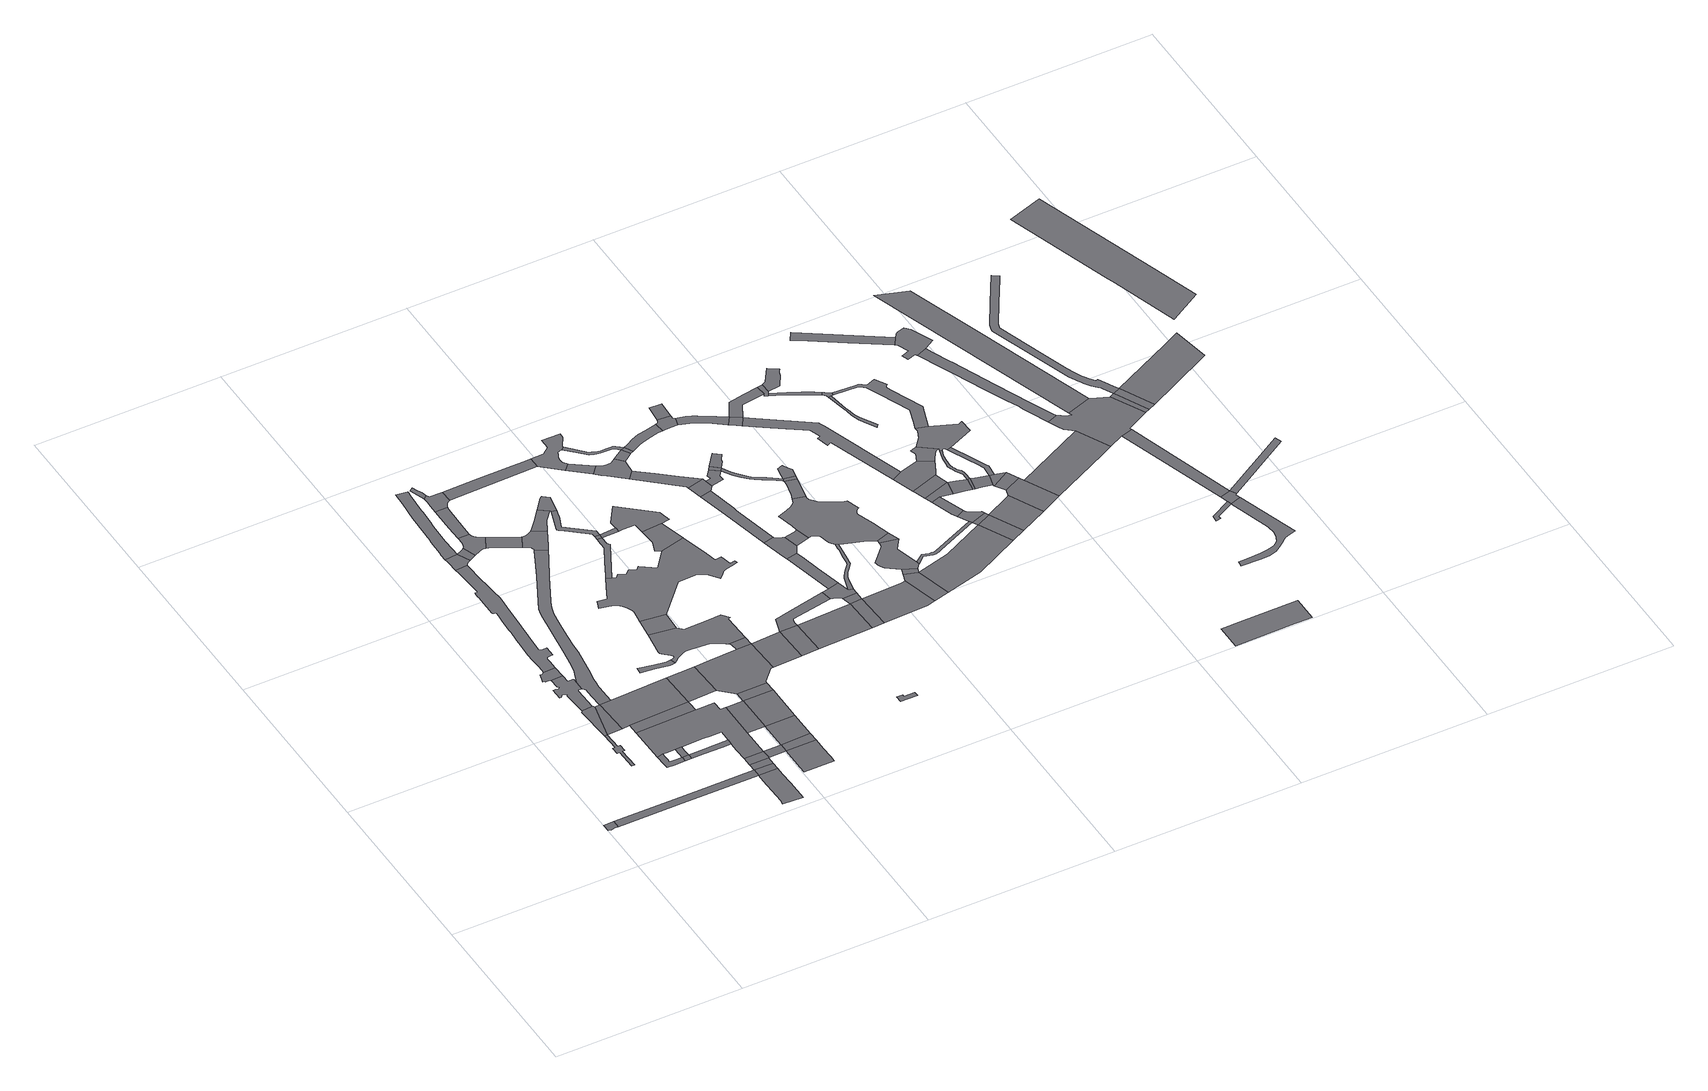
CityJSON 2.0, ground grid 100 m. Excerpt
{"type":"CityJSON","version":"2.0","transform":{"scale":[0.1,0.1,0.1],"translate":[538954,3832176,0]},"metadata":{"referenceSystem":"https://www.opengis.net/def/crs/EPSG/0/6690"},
"CityObjects":{
"road1":{"type":"Road","geometry":[{"type":"MultiSurface","lod":"1","boundaries":[[[0,1,2,3,4,5]]]}]},
"road2":{"type":"Road","attributes":{"RoadStructureAttribute.sectionType":"1"},"geometry":[{"type":"MultiSurface","lod":"1","boundaries":[[[6,7,0,5,8,9,10,11]]]}]},
"road3":{"type":"Road","geometry":[{"type":"MultiSurface","lod":"1","boundaries":[[[12,13,14,15,16,17,18,19,20,21,22,23]]]}]},
"road4":{"type":"Road","geometry":[{"type":"MultiSurface","lod":"1","boundaries":[[[24,25,26,27,28,29,23,22,30]]]}]},
"road5":{"type":"Road","geometry":[{"type":"MultiSurface","lod":"1","boundaries":[[[31,30,22,32]]]}]},
"road6":{"type":"Road","attributes":{"RoadStructureAttribute.sectionType":"1"},"geometry":[{"type":"MultiSurface","lod":"1","boundaries":[[[33,34,35,36,37,38,39,40,41,42,43]]]}]},
"road7":{"type":"Road","attributes":{"RoadStructureAttribute.sectionType":"1"},"geometry":[{"type":"MultiSurface","lod":"1","boundaries":[[[44,45,46,47,48,49,50,51,52,53,54,55,56,57,58,59,60,61,27,26,62,63,64,65]]]}]},
"road8":{"type":"Road","geometry":[{"type":"MultiSurface","lod":"1","boundaries":[[[66,67,68,69,70,71,72,73,74,75,76,49,48]]]}]},
"road9":{"type":"Road","geometry":[{"type":"MultiSurface","lod":"1","boundaries":[[[43,42,77,78]]]}]},
"road10":{"type":"Road","geometry":[{"type":"MultiSurface","lod":"1","boundaries":[[[79,80,81,82,43,78]]]}]},
"road11":{"type":"Road","attributes":{"RoadStructureAttribute.sectionType":"1"},"geometry":[{"type":"MultiSurface","lod":"1","boundaries":[[[83,84,78,77,85,86,87,88]]]}]},
"road12":{"type":"Road","attributes":{"RoadStructureAttribute.sectionType":"1"},"geometry":[{"type":"MultiSurface","lod":"1","boundaries":[[[89,90,91,92,38,37,93,94,81,80,95,96,97,88,87,98,99,100,101,102]]]}]},
"road13":{"type":"Road","geometry":[{"type":"MultiSurface","lod":"1","boundaries":[[[103,104,105,92,91]]]}]},
"road14":{"type":"Road","attributes":{"RoadStructureAttribute.sectionType":"1"},"geometry":[{"type":"MultiSurface","lod":"1","boundaries":[[[106,107,108,109,110,111,112,113,114,115,116,117,118,119,120,121,122,123,124,125,126,127,128,129,130,131,132,133,134,135,136,137,138,139,140,141,142,143,144,145,146,147,148,149,150,151,152,153,154,155,156,157,158,159,160,161,162,163,164,165,67,66]]]}]},
"road15":{"type":"Road","geometry":[{"type":"MultiSurface","lod":"1","boundaries":[[[166,167,31,32,105,104]]]}]},
"road16":{"type":"Road","attributes":{"RoadStructureAttribute.sectionType":"1"},"geometry":[{"type":"MultiSurface","lod":"1","boundaries":[[[10,168,169,170,171,172,173,174,175]]]}]},
"road17":{"type":"Road","geometry":[{"type":"MultiSurface","lod":"1","boundaries":[[[11,10,175,176]]]}]},
"road18":{"type":"Road","attributes":{"RoadStructureAttribute.sectionType":"1"},"geometry":[{"type":"MultiSurface","lod":"1","boundaries":[[[177,178,11,176]]]}]},
"road19":{"type":"Road","geometry":[{"type":"MultiSurface","lod":"1","boundaries":[[[100,99,178,177,179]]]}]},
"road20":{"type":"Road","geometry":[{"type":"MultiSurface","lod":"1","boundaries":[[[180,181,182,183,184,134,133,185,186,187]]]}]},
"road21":{"type":"Road","attributes":{"RoadStructureAttribute.sectionType":"1"},"geometry":[{"type":"MultiSurface","lod":"1","boundaries":[[[188,189,190,191,192,193,194,195,196,197,198,199,65,200,201,202,31,167,203,204,205,206,207,208,209,210,211,212,213,214,215,216,217,218,219,220,221,222]]]}]},
"road22":{"type":"Road","attributes":{"RoadStructureAttribute.sectionType":"1"},"geometry":[{"type":"MultiSurface","lod":"1","boundaries":[[[100,179,223,224]]]}]},
"road23":{"type":"Road","attributes":{"RoadStructureAttribute.sectionType":"1"},"geometry":[{"type":"MultiSurface","lod":"1","boundaries":[[[225,226,180,187,227]]]}]},
"road24":{"type":"Road","attributes":{"RoadStructureAttribute.sectionType":"1"},"geometry":[{"type":"MultiSurface","lod":"1","boundaries":[[[228,229,230,231,232,233,234,235,236,237,238,239,181,180,240,241,242,243,244,245,246,247,248,249,250]]]}]},
"road25":{"type":"Road","geometry":[{"type":"MultiSurface","lod":"1","boundaries":[[[251,252,253,254,255,256,257,258,259,260,261]]]}]},
"road26":{"type":"Road","attributes":{"RoadStructureAttribute.sectionType":"1"},"geometry":[{"type":"MultiSurface","lod":"1","boundaries":[[[262,166,104,263]]]}]},
"road27":{"type":"Road","geometry":[{"type":"MultiSurface","lod":"1","boundaries":[[[264,102,101,265,266]]]}]},
"road28":{"type":"Road","geometry":[{"type":"MultiSurface","lod":"1","boundaries":[[[267,268,269,270,271,272,273,274,225,227,275,276,277,278]]]}]},
"road29":{"type":"Road","attributes":{"RoadStructureAttribute.sectionType":"1"},"geometry":[{"type":"MultiSurface","lod":"1","boundaries":[[[223,279,280,281,282,283,284]]]}]},
"road30":{"type":"Road","attributes":{"RoadStructureAttribute.sectionType":"1"},"geometry":[{"type":"MultiSurface","lod":"1","boundaries":[[[285,286,287,271,270,288,289,290]]]}]},
"road31":{"type":"Road","geometry":[{"type":"MultiSurface","lod":"1","boundaries":[[[291,224,223,284]]]}]},
"road32":{"type":"Road","attributes":{"RoadStructureAttribute.sectionType":"1"},"geometry":[{"type":"MultiSurface","lod":"1","boundaries":[[[265,224,291,292]]]}]},
"road33":{"type":"Road","attributes":{"RoadStructureAttribute.sectionType":"1"},"geometry":[{"type":"MultiSurface","lod":"1","boundaries":[[[293,294,295,296,297,298]]]}]},
"road34":{"type":"Road","geometry":[{"type":"MultiSurface","lod":"1","boundaries":[[[299,298,297,300,301,285,290,302,303,304,305,306]]]}]},
"road35":{"type":"Road","attributes":{"RoadStructureAttribute.sectionType":"1"},"geometry":[{"type":"MultiSurface","lod":"1","boundaries":[[[278,277,307,308,309]]]}]},
"road36":{"type":"Road","geometry":[{"type":"MultiSurface","lod":"1","boundaries":[[[266,265,292,310]]]}]},
"road37":{"type":"Road","attributes":{"RoadStructureAttribute.sectionType":"1"},"geometry":[{"type":"MultiSurface","lod":"1","boundaries":[[[311,266,310,312]]]}]},
"road38":{"type":"Road","attributes":{"RoadStructureAttribute.sectionType":"1"},"geometry":[{"type":"MultiSurface","lod":"1","boundaries":[[[313,314,315,316]]]}]},
"road39":{"type":"Road","geometry":[{"type":"MultiSurface","lod":"1","boundaries":[[[317,318,319,320,262,263,311,312,321,322,323]]]}]},
"road40":{"type":"Road","geometry":[{"type":"MultiSurface","lod":"1","boundaries":[[[324,325,326,327,309,308,328,329,330,331,188,222,332,333]]]}]},
"road41":{"type":"Road","attributes":{"RoadStructureAttribute.sectionType":"1"},"geometry":[{"type":"MultiSurface","lod":"1","boundaries":[[[314,334,335,336,337,338,339,340,341,342,261,260,343,344,345,346,347,348,349,350,351,352,353,354,355,356,357,315]]]}]},
"road42":{"type":"Road","attributes":{"RoadStructureAttribute.sectionType":"1"},"geometry":[{"type":"MultiSurface","lod":"1","boundaries":[[[358,359,360,324,333,361,362]]]}]},
"road43":{"type":"Road","geometry":[{"type":"MultiSurface","lod":"1","boundaries":[[[352,351,363,364,318,317]]]}]},
"road44":{"type":"Road","attributes":{"RoadStructureAttribute.sectionType":"1"},"geometry":[{"type":"MultiSurface","lod":"1","boundaries":[[[365,366,367,368,369,370,371,372,373,374,375]]]}]},
"road45":{"type":"Road","attributes":{"RoadStructureAttribute.sectionType":"1"},"geometry":[{"type":"MultiSurface","lod":"1","boundaries":[[[376,377,378,306,305,379,380,381]]]}]},
"road46":{"type":"Road","attributes":{"RoadStructureAttribute.sectionType":"1"},"geometry":[{"type":"MultiSurface","lod":"1","boundaries":[[[382,383,384,385,386,387,388,389,390,391,392,393,394,395,396]]]}]},
"road47":{"type":"Road","geometry":[{"type":"MultiSurface","lod":"1","boundaries":[[[397,398,399,400,401,402,403,358,362,404,382,396]]]}]},
"road48":{"type":"Road","geometry":[{"type":"MultiSurface","lod":"1","boundaries":[[[405,406,407,408,409,410,411,412,413,414,415,416,417,418,419,420,421,422,423,424,425,426,427,428,429,430,431,371,370,432,433,434,435,436,437,438,439,440,441,442,443,313,316]]]}]},
"road49":{"type":"Road","geometry":[{"type":"MultiSurface","lod":"1","boundaries":[[[390,365,375,391]]]}]},
"road50":{"type":"Road","attributes":{"RoadStructureAttribute.sectionType":"1"},"geometry":[{"type":"MultiSurface","lod":"1","boundaries":[[[444,317,323,445]]]}]},
"road51":{"type":"Road","attributes":{"RoadStructureAttribute.sectionType":"1"},"geometry":[{"type":"MultiSurface","lod":"1","boundaries":[[[446,391,375,447]]]}]},
"road52":{"type":"Road","geometry":[{"type":"MultiSurface","lod":"1","boundaries":[[[448,444,445,449]]]}]},
"road53":{"type":"Road","geometry":[{"type":"MultiSurface","lod":"1","boundaries":[[[450,451,452,453,454,455]]]}]},
"road54":{"type":"Road","attributes":{"RoadStructureAttribute.sectionType":"1"},"geometry":[{"type":"MultiSurface","lod":"1","boundaries":[[[456,457,458,459,460,461,421,420]]]}]},
"road55":{"type":"Road","attributes":{"RoadStructureAttribute.sectionType":"1"},"geometry":[{"type":"MultiSurface","lod":"1","boundaries":[[[462,463,464,465,466,446,447,467,468,458,457]]]}]},
"road56":{"type":"Road","geometry":[{"type":"MultiSurface","lod":"1","boundaries":[[[469,470,471,472,473,381,380,474,475,476,477,478,479,480,481,482,483,484,485,486,487,488,489,490]]]}]},
"road57":{"type":"Road","attributes":{"RoadStructureAttribute.sectionType":"1"},"geometry":[{"type":"MultiSurface","lod":"1","boundaries":[[[491,492,493,494,444,448,495,496,497,498,499]]]}]},
"road58":{"type":"Road","attributes":{"RoadStructureAttribute.sectionType":"1"},"geometry":[{"type":"MultiSurface","lod":"1","boundaries":[[[475,474,500,501]]]}]},
"road59":{"type":"Road","attributes":{"RoadStructureAttribute.sectionType":"1"},"geometry":[{"type":"MultiSurface","lod":"1","boundaries":[[[502,448,449,503]]]}]},
"road60":{"type":"Road","geometry":[{"type":"MultiSurface","lod":"1","boundaries":[[[504,505,506,507,508,509,510,511,501,500,512,513,514,515,516,517,518]]]}]},
"road61":{"type":"Road","attributes":{"RoadStructureAttribute.sectionType":"1"},"geometry":[{"type":"MultiSurface","lod":"1","boundaries":[[[519,520,521,522,523,524,525,526,527,486,485,528,529,530,531,532,533,534,535,536,537,538,539]]]}]},
"road62":{"type":"Road","geometry":[{"type":"MultiSurface","lod":"1","boundaries":[[[540,502,503,541]]]}]},
"road63":{"type":"Road","attributes":{"RoadStructureAttribute.sectionType":"1"},"geometry":[{"type":"MultiSurface","lod":"1","boundaries":[[[538,504,518,542,543]]]}]},
"road64":{"type":"Road","geometry":[{"type":"MultiSurface","lod":"1","boundaries":[[[544,545,491,499,546,547,548,549,550,551,552]]]}]},
"road65":{"type":"Road","geometry":[{"type":"MultiSurface","lod":"1","boundaries":[[[550,549,502,540]]]}]},
"road66":{"type":"Road","attributes":{"RoadStructureAttribute.sectionType":"1"},"geometry":[{"type":"MultiSurface","lod":"1","boundaries":[[[553,554,555,515,514,556,557,558]]]}]},
"road67":{"type":"Road","attributes":{"RoadStructureAttribute.sectionType":"1"},"geometry":[{"type":"MultiSurface","lod":"1","boundaries":[[[559,560,561,562,563,545,544]]]}]},
"road68":{"type":"Road","geometry":[{"type":"MultiSurface","lod":"1","boundaries":[[[539,538,543,564]]]}]},
"road69":{"type":"Road","geometry":[{"type":"MultiSurface","lod":"1","boundaries":[[[565,566,567,568,569,570,562,561,571,572]]]}]},
"road70":{"type":"Road","attributes":{"RoadStructureAttribute.sectionType":"1"},"geometry":[{"type":"MultiSurface","lod":"1","boundaries":[[[573,574,575,576,577,578,569,568]]]}]},
"road71":{"type":"Road","geometry":[{"type":"MultiSurface","lod":"1","boundaries":[[[558,557,577,576,579,580,581]]]}]},
"road72":{"type":"Road","attributes":{"RoadStructureAttribute.sectionType":"1"},"geometry":[{"type":"MultiSurface","lod":"1","boundaries":[[[582,583,584,585,572,571,586,587]]]}]},
"road73":{"type":"Road","attributes":{"RoadStructureAttribute.sectionType":"1"},"geometry":[{"type":"MultiSurface","lod":"1","boundaries":[[[588,589,590,591,592,593,594,595,596,597,598,599,552,551,600,601,602,603,604,605,606,607,608,609,610,611]]]}]},
"road74":{"type":"Road","attributes":{"RoadStructureAttribute.sectionType":"1"},"geometry":[{"type":"MultiSurface","lod":"1","boundaries":[[[612,613,614,615,616,617,539,564,618,619,620,621,622,623]]]}]},
"road75":{"type":"Road","attributes":{"RoadStructureAttribute.sectionType":"1"},"geometry":[{"type":"MultiSurface","lod":"1","boundaries":[[[624,625,540,541,626,627]]]}]},
"road76":{"type":"Road","attributes":{"RoadStructureAttribute.sectionType":"1"},"geometry":[{"type":"MultiSurface","lod":"1","boundaries":[[[628,629,630,581,580,631,632,633]]]}]},
"road77":{"type":"Road","geometry":[{"type":"MultiSurface","lod":"1","boundaries":[[[634,628,633,635]]]}]},
"road78":{"type":"Road","attributes":{"RoadStructureAttribute.sectionType":"1"},"geometry":[{"type":"MultiSurface","lod":"1","boundaries":[[[636,637,638,639,634,635]]]}]},
"road79":{"type":"Road","geometry":[{"type":"MultiSurface","lod":"1","boundaries":[[[640,641,642,612,623,643,644,645,646,647,648]]]}]},
"road80":{"type":"Road","geometry":[{"type":"MultiSurface","lod":"1","boundaries":[[[649,624,627,650,651]]]}]},
"road81":{"type":"Road","attributes":{"RoadStructureAttribute.sectionType":"1"},"geometry":[{"type":"MultiSurface","lod":"1","boundaries":[[[652,653,654,655,656,657,658,659,660,661,635,633,662,663,664,665,666,667,668,669,670,671]]]}]},
"road82":{"type":"Road","geometry":[{"type":"MultiSurface","lod":"1","boundaries":[[[672,673,674,675,676,677,678,582,587,679,680,681,682,683,684,588,611,685,686,687,688,689,690,691,692,693,694,695,696,697,698,699,700,701,702,703,704,705]]]}]},
"road83":{"type":"Road","geometry":[{"type":"MultiSurface","lod":"1","boundaries":[[[706,707,640,648]]]}]},
"road84":{"type":"Road","geometry":[{"type":"MultiSurface","lod":"1","boundaries":[[[708,649,651,709]]]}]},
"road85":{"type":"Road","attributes":{"RoadStructureAttribute.sectionType":"1"},"geometry":[{"type":"MultiSurface","lod":"1","boundaries":[[[710,711,712,713,714,715,716,717,718,719,708,709,720,721,722,723,724]]]}]},
"road86":{"type":"Road","attributes":{"RoadStructureAttribute.sectionType":"1"},"geometry":[{"type":"MultiSurface","lod":"1","boundaries":[[[725,726,727,728,729,672,705,730,731]]]}]},
"road87":{"type":"Road","geometry":[{"type":"MultiSurface","lod":"1","boundaries":[[[671,670,725,731,732]]]}]},
"road88":{"type":"Road","attributes":{"RoadStructureAttribute.sectionType":"1"},"geometry":[{"type":"MultiSurface","lod":"1","boundaries":[[[689,688,733,710,724]]]}]},
"road89":{"type":"Road","attributes":{"RoadStructureAttribute.sectionType":"1"},"geometry":[{"type":"MultiSurface","lod":"1","boundaries":[[[734,735,736,737,738,646,645,739,740,741,742,743,744]]]}]},
"road90":{"type":"Road","geometry":[{"type":"MultiSurface","lod":"1","boundaries":[[[745,746,747,748,749,671,732]]]}]},
"road91":{"type":"Road","geometry":[{"type":"MultiSurface","lod":"1","boundaries":[[[744,743,750,751,752,753]]]}]},
"road92":{"type":"Road","attributes":{"RoadStructureAttribute.sectionType":"1"},"geometry":[{"type":"MultiSurface","lod":"1","boundaries":[[[754,755,651,650,756,757]]]}]},
"road93":{"type":"Road","attributes":{"RoadStructureAttribute.sectionType":"1"},"geometry":[{"type":"MultiSurface","lod":"1","boundaries":[[[758,759,760,761,762,763,722,721,764,765,766,767,768,769]]]}]},
"road94":{"type":"Road","attributes":{"RoadStructureAttribute.sectionType":"1"},"geometry":[{"type":"MultiSurface","lod":"1","boundaries":[[[770,771,772,773,744,753,774,775]]]}]},
"road95":{"type":"Road","attributes":{"RoadStructureAttribute.sectionType":"1"},"geometry":[{"type":"MultiSurface","lod":"1","boundaries":[[[776,777,778,779,753,752,780,781,782,783,784,785,786,787,788,789,790]]]}]},
"road96":{"type":"Road","geometry":[{"type":"MultiSurface","lod":"1","boundaries":[[[791,770,775,792,793,794,795]]]}]},
"road97":{"type":"Road","attributes":{"RoadStructureAttribute.sectionType":"1"},"geometry":[{"type":"MultiSurface","lod":"1","boundaries":[[[796,797,798,799,800]]]}]},
"road98":{"type":"Road","attributes":{"RoadStructureAttribute.sectionType":"1"},"geometry":[{"type":"MultiSurface","lod":"1","boundaries":[[[801,802,803,804,800,799,758,769,805]]]}]},
"road99":{"type":"Road","geometry":[{"type":"MultiSurface","lod":"1","boundaries":[[[806,807,797,796,808]]]}]},
"road100":{"type":"Road","geometry":[{"type":"MultiSurface","lod":"1","boundaries":[[[805,769,754,809]]]}]},
"road101":{"type":"Road","attributes":{"RoadStructureAttribute.sectionType":"1"},"geometry":[{"type":"MultiSurface","lod":"1","boundaries":[[[810,811,812,813,807,806]]]}]},
"road102":{"type":"Road","geometry":[{"type":"MultiSurface","lod":"1","boundaries":[[[814,790,789,812,811,815,816,817]]]}]},
"road103":{"type":"Road","geometry":[{"type":"MultiSurface","lod":"1","boundaries":[[[809,754,757,818]]]}]},
"road104":{"type":"Road","attributes":{"RoadStructureAttribute.sectionType":"1"},"geometry":[{"type":"MultiSurface","lod":"1","boundaries":[[[819,820,821,794,793,822,823,824,825,826]]]}]},
"road105":{"type":"Road","geometry":[{"type":"MultiSurface","lod":"1","boundaries":[[[827,828,829,830,831,832,833,834,835,836,791,795]]]}]},
"road106":{"type":"Road","attributes":{"RoadStructureAttribute.sectionType":"1"},"geometry":[{"type":"MultiSurface","lod":"1","boundaries":[[[837,806,808,838,839,840]]]}]},
"road107":{"type":"Road","attributes":{"RoadStructureAttribute.sectionType":"1"},"geometry":[{"type":"MultiSurface","lod":"1","boundaries":[[[841,842,843,844,845,846,847,848,849,850,851,852,853,854,855,856]]]}]},
"road108":{"type":"Road","geometry":[{"type":"MultiSurface","lod":"1","boundaries":[[[857,826,825,858,859,856,855,860,861]]]}]},
"road109":{"type":"Road","attributes":{"RoadStructureAttribute.sectionType":"1"},"geometry":[{"type":"MultiSurface","lod":"1","boundaries":[[[862,863,809,818,864]]]}]},
"road110":{"type":"Road","geometry":[{"type":"MultiSurface","lod":"1","boundaries":[[[865,840,839,866]]]}]},
"road111":{"type":"Road","attributes":{"RoadStructureAttribute.sectionType":"1"},"geometry":[{"type":"MultiSurface","lod":"1","boundaries":[[[867,868,869,870,871,814,817,872,873,874,875,876,877]]]}]},
"road112":{"type":"Road","geometry":[{"type":"MultiSurface","lod":"1","boundaries":[[[878,879,880,881,882,883,884,885,886,887,888,840,865,889,890,891,892,893,894,895,896,897,898,899,900]]]}]},
"road113":{"type":"Road","attributes":{"RoadStructureAttribute.sectionType":"1"},"geometry":[{"type":"MultiSurface","lod":"1","boundaries":[[[901,865,866,902,903,904]]]}]},
"road114":{"type":"Road","attributes":{"RoadStructureAttribute.sectionType":"1"},"geometry":[{"type":"MultiSurface","lod":"1","boundaries":[[[905,906,907,908,909,910,911,912,913,914,915,916,917,861,860,918,919,920,921,922,923,924,925,926]]]}]},
"road115":{"type":"Road","attributes":{"RoadStructureAttribute.sectionType":"1"},"geometry":[{"type":"MultiSurface","lod":"1","boundaries":[[[927,928,929,930,931,932,933,934,904,935]]]}]},
"road116":{"type":"Road","geometry":[{"type":"MultiSurface","lod":"1","boundaries":[[[904,903,936,937,935]]]}]},
"road117":{"type":"Road","attributes":{"RoadStructureAttribute.sectionType":"1"},"geometry":[{"type":"MultiSurface","lod":"1","boundaries":[[[937,936,938,939]]]}]},
"road118":{"type":"Road","geometry":[{"type":"MultiSurface","lod":"1","boundaries":[[[939,938,862,864,940,941]]]}]},
"road119":{"type":"Road","geometry":[{"type":"MultiSurface","lod":"1","boundaries":[[[925,942,943,867,877,878,900,944,945,931,930,946,947,948,926]]]}]},
"road120":{"type":"Road","attributes":{"RoadStructureAttribute.sectionType":"1"},"geometry":[{"type":"MultiSurface","lod":"1","boundaries":[[[949,950,951,952,953,954,955]]]}]},
"road121":{"type":"Road","attributes":{"RoadStructureAttribute.sectionType":"1"},"geometry":[{"type":"MultiSurface","lod":"1","boundaries":[[[956,957,958,959,960,961]]]}]},
"road122":{"type":"Road","attributes":{"RoadStructureAttribute.sectionType":"1"},"geometry":[{"type":"MultiSurface","lod":"1","boundaries":[[[962,941,940,963,964]]]}]},
"road123":{"type":"Road","geometry":[{"type":"MultiSurface","lod":"1","boundaries":[[[965,966,967,968,969,970,971,961,960,972,973,974,975,976,977,978]]]}]},
"road124":{"type":"Road","attributes":{"RoadStructureAttribute.sectionType":"1"},"geometry":[{"type":"MultiSurface","lod":"1","boundaries":[[[979,980,981,982,983,984,985,986,987,978,977,988,989,990,991,992,993,994,995,996,997]]]}]},
"road125":{"type":"Road","geometry":[{"type":"MultiSurface","lod":"1","boundaries":[[[998,999,1000,1001,1002,1003]]]}]},
"road126":{"type":"Road","attributes":{"RoadStructureAttribute.sectionType":"1"},"geometry":[{"type":"MultiSurface","lod":"1","boundaries":[[[1004,1005,1006,1007,1008,1009,1010,1011,1012,1013,1014,1015,1016,1017,1018,1019,1020,1021,1022,1023,1024,1025,1003]]]}]},
"road127":{"type":"Road","attributes":{"RoadStructureAttribute.sectionType":"1"},"geometry":[{"type":"MultiSurface","lod":"1","boundaries":[[[1026,1027,1028,1029,1030,1031]]]}]},
"road128":{"type":"Road","geometry":[{"type":"MultiSurface","lod":"1","boundaries":[[[1032,1033,1029,1028,1034,1035,1036,1037,997,996,1038,1039,1040,1041,962,964,1042,1043,1044,1045,1046]]]}]},
"road129":{"type":"Road","attributes":{"RoadStructureAttribute.sectionType":"1"},"geometry":[{"type":"MultiSurface","lod":"1","boundaries":[[[1043,1042,1047,1048]]]}]},
"road130":{"type":"Road","geometry":[{"type":"MultiSurface","lod":"1","boundaries":[[[1048,1047,998,1003,1025,1049,1050]]]}]},
"road131":{"type":"Road","attributes":{"RoadStructureAttribute.sectionType":"1"},"geometry":[{"type":"MultiSurface","lod":"1","boundaries":[[[1051,1052,1046,1045,1053]]]}]},
"road132":{"type":"Road","attributes":{"RoadStructureAttribute.sectionType":"1"},"geometry":[{"type":"MultiSurface","lod":"1","boundaries":[[[1054,1055,1056,1057,1058,1059,1060,1061,1062,1063,1064,1065,1066,1067,1068,1069,1070,1071,1072,1073,1074,1051,1075,1076,1077,1078,1079,1080,1081,1082,1083,1084,1085,1086,1087,1088,1089,1090,1091,1092,1093,1094,1095]]]}]},
"road133":{"type":"Road","geometry":[{"type":"MultiSurface","lod":"1","boundaries":[[[1075,1051,1053,1096]]]}]},
"road134":{"type":"Road","attributes":{"RoadStructureAttribute.sectionType":"1"},"geometry":[{"type":"MultiSurface","lod":"1","boundaries":[[[1097,1048,1050,1098]]]}]},
"road135":{"type":"Road","attributes":{"RoadStructureAttribute.sectionType":"1"},"geometry":[{"type":"MultiSurface","lod":"1","boundaries":[[[1099,1100,1075,1096,1101,1102]]]}]},
"road136":{"type":"Road","attributes":{"RoadStructureAttribute.sectionType":"1"},"geometry":[{"type":"MultiSurface","lod":"1","boundaries":[[[1103,1104,1105,1106,1107,1108,1109]]]}]}
},
"vertices":[
[58,332,0],[3,332,0],[4,289,0],[21,287,0],[39,290,0],[58,290,0],
[522,332,0],[441,332,0],[428,290,0],[494,290,0],[811,290,0],[811,332,0],
[321,790,0],[309,790,0],[309,750,0],[322,750,0],[325,637,0],[342,638,0],[337,750,0],[349,750,0],[349,790,0],[336,790,0],[333,887,0],[318,886,0],
[377,1091,0],[374,1095,0],[372,1099,0],[313,1093,0],[311,1089,0],[307,1086,0],[379,1089,0],
[406,1090,0],[416,891,0],
[517,577,0],[493,577,0],[493,595,0],[493,621,0],[493,642,0],[462,632,0],[463,583,0],[464,546,0],[507,546,0],[561,547,0],[561,577,0],
[389,1310,0],[385,1311,0],[371,1310,0],[358,1310,0],[357,1355,0],[294,1353,0],[296,1301,0],[304,1293,0],[295,1285,0],[290,1281,0],[282,1289,0],[267,1289,0],[267,1224,0],[276,1224,0],[289,1241,0],[299,1235,0],[312,1228,0],[305,1219,0],[366,1226,0],[371,1232,0],[381,1233,0],[389,1233,0],
[355,1423,0],[290,1421,0],[281,1413,0],[272,1413,0],[267,1413,0],[253,1365,0],[266,1361,0],[266,1357,0],[279,1357,0],[286,1357,0],[290,1355,0],
[596,547,0],[596,578,0],
[595,610,0],[595,643,0],[560,640,0],[560,609,0],
[733,579,0],[682,578,0],[661,547,0],[761,547,0],[808,547,0],[811,580,0],
[884,788,0],[881,840,0],[781,839,0],[458,834,0],[519,641,0],[539,640,0],[712,644,0],[746,644,0],[812,645,0],[809,494,0],[810,427,0],[912,428,0],[911,578,0],[913,788,0],
[780,895,0],[780,908,0],[457,893,0],
[354,1470,0],[353,1498,0],[354,1501,0],[357,1505,0],[360,1507,0],[363,1508,0],[374,1508,0],[389,1508,0],[389,1537,0],[389,1566,0],[361,1566,0],[356,1569,0],[353,1572,0],[350,1577,0],[350,1583,0],[350,1593,0],[359,1760,0],[362,1818,0],[366,1884,0],[369,1939,0],[372,1984,0],[367,2040,0],[366,2054,0],[364,2074,0],[357,2170,0],[353,2228,0],[353,2236,0],[352,2263,0],[288,2257,0],[290,2233,0],[298,2115,0],[301,2077,0],[300,2074,0],[297,2071,0],[291,2071,0],[288,2071,0],[287,2069,0],[286,2068,0],[285,2042,0],[285,2035,0],[285,1958,0],[285,1929,0],[286,1911,0],[286,1908,0],[288,1905,0],[290,1903,0],[294,1903,0],[298,1903,0],[302,1902,0],[303,1899,0],[304,1896,0],[303,1874,0],[300,1828,0],[296,1761,0],[296,1743,0],[292,1682,0],[291,1663,0],[286,1566,0],[288,1524,0],[291,1469,0],
[772,1106,0],[468,1093,0],
[809,243,0],[812,167,0],[813,82,0],[811,57,0],[916,48,0],[915,167,0],[911,243,0],[912,289,0],
[912,331,0],
[913,376,0],[810,375,0],
[916,376,0],
[348,2353,0],[282,2347,0],[283,2329,0],[285,2299,0],[285,2282,0],[354,2267,0],[364,2277,0],[382,2286,0],
[677,2200,0],[596,2035,0],[491,1824,0],[486,1809,0],[481,1784,0],[463,1641,0],[444,1496,0],[428,1398,0],[423,1373,0],[418,1356,0],[406,1323,0],[391,1285,0],[399,1223,0],[402,1218,0],[404,1162,0],[465,1199,0],[465,1216,0],[469,1236,0],[472,1264,0],[483,1334,0],[493,1396,0],[502,1469,0],[506,1521,0],[513,1586,0],[525,1679,0],[530,1717,0],[534,1744,0],[539,1772,0],[546,1794,0],[554,1817,0],[568,1849,0],[595,1900,0],[647,2003,0],[706,2116,0],[734,2170,0],
[1009,377,0],[1008,427,0],
[393,2375,0],[381,2367,0],[419,2305,0],
[304,2864,0],[300,2791,0],[293,2680,0],[288,2561,0],[287,2542,0],[287,2535,0],[286,2517,0],[285,2505,0],[285,2500,0],[284,2487,0],[281,2401,0],[280,2383,0],[346,2398,0],[345,2462,0],[346,2501,0],[348,2562,0],[350,2594,0],[351,2613,0],[355,2691,0],[356,2710,0],[362,2827,0],[364,2845,0],[365,2856,0],
[842,1205,0],[829,1205,0],[768,1216,0],[687,1231,0],[685,1198,0],[757,1187,0],[832,1175,0],[845,1175,0],[856,1177,0],[860,1178,0],[854,1207,0],
[926,1112,0],[934,915,0],
[930,787,0],[1008,579,0],[1007,787,0],
[493,2411,0],[477,2428,0],[472,2436,0],[467,2451,0],[407,2450,0],[408,2413,0],[405,2395,0],[400,2385,0],[454,2323,0],[478,2328,0],[486,2326,0],[523,2395,0],
[1009,243,0],[1009,206,0],[1170,207,0],[1170,242,0],[1169,308,0],[1169,378,0],
[407,2669,0],[406,2560,0],[407,2501,0],[468,2502,0],[470,2651,0],[473,2668,0],
[1169,433,0],
[1168,580,0],
[419,2820,0],[406,2845,0],[396,2870,0],[378,2857,0],[407,2775,0],[426,2793,0],
[434,2773,0],[407,2747,0],[407,2715,0],[473,2670,0],[480,2686,0],[490,2698,0],[505,2706,0],[504,2773,0],
[499,2321,0],[639,2248,0],[674,2315,0],
[1167,788,0],
[1007,844,0],[1166,844,0],
[862,1519,0],[849,1417,0],[988,1394,0],[994,1501,0],
[1239,1125,0],[1158,1122,0],[1146,1121,0],[1012,1116,0],[1166,857,0],[1233,927,0],[1246,928,0],
[728,2328,0],[716,2321,0],[706,2316,0],[691,2313,0],[664,2235,0],[674,2228,0],[677,2220,0],[680,2208,0],[750,2199,0],[798,2292,0],
[831,1287,0],[831,1275,0],[836,1265,0],[871,1234,0],[879,1228,0],[879,1220,0],[877,1215,0],[869,1210,0],[865,1209,0],[870,1185,0],[892,1203,0],[917,1218,0],[929,1223,0],[947,1228,0],[972,1229,0],[1074,1220,0],[1135,1180,0],[1147,1175,0],[1237,1179,0],[1230,1331,0],[1244,1337,0],[1215,1374,0],[1148,1370,0],[1015,1367,0],
[830,2448,0],[778,2384,0],[748,2350,0],[833,2359,0],[878,2410,0],
[1152,1168,0],[1155,1160,0],
[972,2126,0],[971,2091,0],[971,2056,0],[927,1973,0],[880,1880,0],[874,1868,0],[898,1855,0],[1003,2054,0],[1008,2064,0],[996,2079,0],[998,2126,0],
[940,2778,0],[859,2777,0],[679,2775,0],[525,2709,0],[982,2716,0],[981,2778,0],
[883,2405,0],[841,2285,0],[841,2277,0],[846,2270,0],[854,2265,0],[962,2178,0],[967,2176,0],[972,2168,0],[972,2149,0],[998,2149,0],[997,2181,0],[869,2285,0],[896,2355,0],[903,2378,0],[908,2399,0],
[912,2420,0],[917,2450,0],[926,2494,0],[896,2520,0],[892,2520,0],[882,2510,0],[847,2469,0],[883,2410,0],
[1155,1675,0],[1260,1679,0],[1305,1649,0],[1343,1602,0],[1363,1622,0],[1373,1635,0],[1390,1645,0],[1410,1650,0],[1430,1653,0],[1465,1663,0],[1460,1679,0],[1431,1672,0],[1417,1733,0],[1384,1728,0],[1369,1788,0],[1329,1940,0],[1197,1906,0],[1192,1899,0],[1121,1812,0],[1045,1864,0],[1039,1857,0],[1028,1844,0],[1021,1849,0],[995,1866,0],[971,1843,0],[935,1861,0],[921,1845,0],[844,1810,0],[807,1732,0],[757,1741,0],[740,1694,0],[775,1687,0],[800,1679,0],[827,1667,0],[845,1652,0],[858,1632,0],[866,1610,0],[871,1593,0],[868,1565,0],
[1396,1132,0],[1403,934,0],
[1088,2155,0],[1088,2128,0],
[1490,1135,0],[1497,937,0],
[1739,421,0],[1739,449,0],[1679,448,0],[1679,461,0],[1649,461,0],[1647,423,0],
[1318,1981,0],[1293,2079,0],[1182,2070,0],[1189,1983,0],[1187,1978,0],[1167,1923,0],
[1336,2087,0],[1321,2150,0],[1154,2293,0],[1151,2295,0],[1085,2199,0],[1111,2129,0],[1178,2130,0],
[1128,2870,0],[1106,2869,0],[1090,2869,0],[1091,2812,0],[1051,2779,0],[1083,2628,0],[1115,2665,0],[1100,2685,0],[1097,2694,0],[1097,2696,0],[1097,2707,0],[1099,2727,0],[1107,2742,0],[1114,2757,0],[1124,2762,0],[1131,2765,0],[1139,2765,0],[1156,2778,0],[1151,2782,0],[1152,2784,0],[1188,2840,0],[1189,2867,0],
[1707,1281,0],[1511,1239,0],[1424,1221,0],[1404,1156,0],[1490,1156,0],[1490,1166,0],[1492,1176,0],[1497,1184,0],[1719,1224,0],
[1183,2542,0],[1221,2586,0],
[1781,1147,0],[1788,948,0],
[1322,2587,0],[1313,2582,0],[1296,2571,0],[1284,2570,0],[1278,2569,0],[1258,2571,0],[1241,2576,0],[1230,2581,0],[1213,2516,0],[1221,2509,0],[1313,2429,0],[1352,2475,0],[1353,2486,0],[1355,2511,0],[1359,2547,0],
[1370,2665,0],[1360,2670,0],[1347,2669,0],[1322,2669,0],[1295,2669,0],[1270,2674,0],[1263,2677,0],[1255,2681,0],[1242,2688,0],[1190,2715,0],[1235,2671,0],[1250,2664,0],[1257,2662,0],[1267,2659,0],[1288,2656,0],[1312,2657,0],[1343,2654,0],[1353,2652,0],[1360,2650,0],[1383,2627,0],[1403,2635,0],
[1847,1150,0],[1855,951,0],
[1380,2563,0],[1408,2583,0],
[1806,1303,0],[1746,1289,0],[1732,1221,0],[1744,1216,0],[1757,1211,0],[1769,1197,0],[1847,1200,0],[1846,1232,0],[1821,1237,0],
[1526,2331,0],[1437,2405,0],[1383,2449,0],[1521,2249,0],[1524,2239,0],[1614,2260,0],
[1773,1443,0],[1749,1548,0],[1740,1584,0],[1680,1570,0],[1720,1401,0],
[1425,2591,0],
[1737,1714,0],[1722,1718,0],[1707,1726,0],[1699,1736,0],[1644,1723,0],[1674,1595,0],[1765,1631,0],[1747,1711,0],
[1644,1973,0],[1643,1989,0],[1641,2010,0],[1605,2167,0],[1544,2153,0],[1582,1988,0],
[1610,2174,0],[1627,2197,0],[1619,2240,0],
[1821,1729,0],[1812,1724,0],[1802,1720,0],[1799,1719,0],[1814,1644,0],[1842,1651,0],
[1928,1551,0],[1925,1521,0],[1924,1508,0],[1917,1463,0],[1912,1418,0],[1912,1410,0],[1907,1400,0],[1892,1383,0],[1887,1376,0],[1868,1352,0],[1855,1335,0],[1848,1320,0],[1851,1257,0],[1858,1290,0],[1866,1320,0],[1878,1340,0],[1890,1358,0],[1894,1362,0],[1912,1383,0],[1922,1398,0],[1925,1411,0],[1927,1426,0],[1939,1526,0],[1941,1543,0],
[1612,2707,0],[1597,2704,0],[1550,2694,0],[1505,2684,0],[1465,2668,0],[1428,2648,0],[1443,2600,0],[1478,2618,0],[1515,2631,0],[1550,2641,0],[1590,2649,0],[1618,2653,0],
[2087,1165,0],[2066,1159,0],[2094,960,0],[2138,971,0],
[1671,2305,0],[1644,2270,0],[1649,2245,0],[1697,2211,0],[1694,2241,0],[1716,2271,0],
[1684,2323,0],[1729,2288,0],
[1756,2326,0],[1756,2336,0],[1778,2371,0],[1742,2398,0],
[1634,2732,0],[1629,2720,0],[1624,2712,0],[1635,2655,0],[1670,2655,0],[1700,2653,0],[1713,2702,0],[1702,2705,0],[1703,2728,0],
[2101,1209,0],[2222,993,0],[2172,1187,0],
[1925,2091,0],[1880,2125,0],[1860,2135,0],[1847,2142,0],[1842,2145,0],[1830,2152,0],[1817,2164,0],[1802,2179,0],[1777,2209,0],[1754,2241,0],[1752,2214,0],[1777,2181,0],[1807,2154,0],[1825,2139,0],[1840,2130,0],[1855,2120,0],[1911,2082,0],[1926,2073,0],[1936,2065,0],[1943,2078,0],
[1912,1933,0],[1900,1905,0],[1877,1887,0],[1848,1872,0],[1808,1859,0],[1795,1854,0],[1816,1764,0],[1855,1655,0],[1865,1655,0],[1895,1640,0],[1903,1600,0],[1908,1578,0],[1918,1565,0],[1965,1535,0],[2054,1504,0],[2101,1482,0],[2111,1477,0],[2186,1502,0],[2155,1598,0],[2124,1690,0],[2127,1700,0],[2132,1710,0],[2139,1718,0],[2151,1725,0],[2128,1792,0],[2116,1795,0],[2098,1802,0],[2053,1827,0],[2018,1849,0],[2003,1861,0],[1990,1874,0],[1977,1891,0],[1975,1906,0],[1975,1916,0],
[1709,2822,0],[1643,2824,0],
[2111,1242,0],[2181,1213,0],
[2114,1460,0],[2112,1442,0],[2107,1430,0],[2080,1400,0],[2035,1352,0],[2028,1344,0],[2028,1334,0],[2030,1324,0],[2036,1309,0],[2048,1292,0],[2191,1226,0],[2204,1238,0],[2201,1256,0],[2165,1380,0],[2207,1441,0],
[1938,2058,0],[1938,2036,0],[1931,2003,0],[1922,1963,0],[1918,1950,0],[1978,1934,0],[2000,2046,0],
[2004,2066,0],
[2114,1470,0],
[1888,2620,0],[1812,2667,0],[1790,2676,0],[1762,2689,0],[1737,2696,0],[1738,2643,0],[1773,2629,0],[1805,2614,0],[1848,2582,0],[1906,2540,0],[1938,2585,0],
[2013,2114,0],[2001,2136,0],[1987,2163,0],[1955,2153,0],[1947,2104,0],
[1939,2516,0],[1944,2513,0],[1961,2501,0],[1991,2551,0],
[2580,1346,0],[2355,1234,0],[2426,1047,0],[2668,1167,0],
[2555,1387,0],[2318,1282,0],[2306,1279,0],[2293,1279,0],[2283,1279,0],[2246,1289,0],[2246,1274,0],[2293,1262,0],[2308,1262,0],[2326,1267,0],[2346,1277,0],[2565,1374,0],
[2157,2707,0],[2077,2694,0],[1990,2678,0],[1970,2644,0],[2033,2631,0],[2162,2650,0],
[2294,2312,0],[2284,2340,0],[2283,2344,0],[2038,2517,0],[2042,2444,0],[2130,2380,0],[2195,2335,0],[2223,2316,0],[2237,2278,0],[2244,2258,0],[2226,2250,0],[2242,2183,0],[2264,2196,0],[2391,1824,0],[2448,1853,0],
[2184,2710,0],[2155,2637,0],[2172,2629,0],[2180,2645,0],[2185,2655,0],
[2520,1606,0],[2470,1590,0],[2511,1469,0],[2524,1446,0],[2569,1469,0],
[2642,1420,0],[2614,1432,0],[2587,1447,0],[2576,1459,0],[2648,1405,0],
[2602,1680,0],[2456,1630,0],[2587,1595,0],
[2658,1384,0],
[2583,1739,0],[2579,1752,0],[2432,1702,0],[2436,1691,0],
[2550,1882,0],[2589,1771,0],[2611,1814,0],[2626,1842,0],
[2746,1206,0],
[2373,2547,0],[2322,2574,0],[2260,2606,0],[2238,2598,0],[2326,2549,0],[2378,2521,0],[2394,2512,0],[2403,2527,0],
[2252,2663,0],[2294,2732,0],[2291,2734,0],[2303,2756,0],[2309,2766,0],[2310,2770,0],[2301,2776,0],[2260,2803,0],[2207,2723,0],[2197,2715,0],
[2642,1668,0],[2644,1585,0],[2681,1578,0],[2694,1653,0],
[2416,2468,0],[2435,2378,0],[2439,2355,0],[2445,2315,0],[2451,2291,0],[2458,2273,0],[2471,2248,0],[2507,2181,0],[2519,2199,0],[2471,2286,0],[2461,2308,0],[2455,2326,0],[2449,2356,0],[2445,2378,0],[2429,2485,0],[2413,2480,0],
[2413,2521,0],[2404,2502,0],[2409,2493,0],[2440,2485,0],[2441,2503,0],
[2805,1458,0],[2792,1451,0],[2894,1280,0],
[2707,1653,0],[2694,1576,0],
[2599,1973,0],[2589,1969,0],[2561,1960,0],[2572,1929,0],[2563,1910,0],[2637,1865,0],[2648,1879,0],[2652,1885,0],[2662,1898,0],[2674,1905,0],[2684,1908,0],
[2680,1894,0],[2672,1865,0],[2668,1848,0],[2665,1838,0],[2661,1803,0],[2658,1775,0],[2665,1755,0],[2666,1753,0],[2676,1730,0],[2686,1711,0],[2694,1693,0],[2707,1691,0],[2706,1708,0],[2699,1723,0],[2686,1740,0],[2680,1753,0],[2676,1763,0],[2671,1788,0],[2673,1810,0],[2675,1833,0],[2676,1835,0],[2680,1858,0],[2692,1891,0],
[2731,1646,0],[2729,1570,0],[2778,1561,0],[2797,1627,0],
[2766,2211,0],[2693,2385,0],[2687,2400,0],[2684,2410,0],[2684,2415,0],[2687,2420,0],[2697,2428,0],[2661,2488,0],[2614,2470,0],[2604,2477,0],[2594,2487,0],[2579,2492,0],[2566,2494,0],[2569,2477,0],[2584,2472,0],[2591,2464,0],[2602,2454,0],[2634,2378,0],[2701,2216,0],[2675,2140,0],[2659,2089,0],[2720,2073,0],
[2827,1687,0],[2817,1709,0],[2788,1775,0],[2737,1891,0],[2715,1881,0],[2768,1765,0],[2788,1723,0],[2804,1687,0],[2820,1622,0],
[2783,1552,0],[2877,1607,0],
[2816,1497,0],[2910,1545,0],
[3012,1339,0],[2923,1518,0],
[2659,2067,0],[2639,2023,0],[2697,1896,0],[2707,1898,0],[2876,1950,0],[2873,2027,0],[2853,2017,0],
[3311,144,0],[3210,143,0],[3210,4,0],[3532,6,0],[3548,6,0],[3622,6,0],[3622,145,0],
[2484,2973,0],[2454,2924,0],[2527,2879,0],[2683,2775,0],[2865,2657,0],[2894,2702,0],
[3306,1708,0],[3335,1499,0],[3395,1529,0],
[3035,2596,0],[2984,2716,0],[2961,2740,0],[2941,2735,0],[2924,2730,0],[2909,2720,0],[2904,2712,0],[2877,2650,0],[2903,2587,0],[2857,2569,0],[2871,2535,0],[2916,2550,0],[2921,2537,0],[2979,2562,0],
[3270,1866,0],[3260,1886,0],[3224,1973,0],[3219,1985,0],[3137,2180,0],[3039,2421,0],[3037,2421,0],[3035,2426,0],[2993,2527,0],[2926,2526,0],[2972,2419,0],[3005,2344,0],[3077,2174,0],[3130,2050,0],[3156,1993,0],[3169,1961,0],[3187,1918,0],[3224,1826,0],[3280,1849,0],
[3681,921,0],[3570,859,0],[3567,827,0],[3592,830,0],[3592,847,0],[3687,898,0],
[3759,669,0],[3762,621,0],[3757,589,0],[3743,561,0],[3718,541,0],[3695,531,0],[3668,526,0],[3638,523,0],[3573,520,0],[3516,519,0],[3513,489,0],[3621,485,0],[3661,488,0],[3686,493,0],[3706,498,0],[3730,516,0],[3760,539,0],[3778,554,0],[3792,564,0],[3807,569,0],[3855,582,0],[3745,917,0],
[2953,3012,0],[3112,2528,0],[3340,1835,0],[3471,1878,0],[3258,2529,0],[3117,2957,0],
[3536,1851,0],[3478,1875,0],[3345,1820,0],[3347,1813,0],[3318,1824,0],[3298,1837,0],[3233,1803,0],[3251,1766,0],[3263,1744,0],[3279,1729,0],[3476,1570,0],[3539,1589,0],[3536,1600,0],[3656,1660,0],[3566,1839,0],
[3668,963,0],[3726,981,0],
[3736,944,0],[3745,949,0],
[3592,1852,0],[3576,1844,0],[3682,1673,0],
[3501,2866,0],[3402,2698,0],[3400,2695,0],[3324,2564,0],[3321,2553,0],[3314,2530,0],[3314,2529,0],[3312,2523,0],[3314,2517,0],[3400,2254,0],[3449,2104,0],[3466,2059,0],[3483,2023,0],[3488,2013,0],[3492,2005,0],[3499,1994,0],[3505,1984,0],[3526,1950,0],[3549,1925,0],[3560,1916,0],[3565,1906,0],[3631,1871,0],[3616,1897,0],[3601,1925,0],[3573,1976,0],[3565,1972,0],[3561,1978,0],[3540,2006,0],[3533,2016,0],[3528,2023,0],[3521,2037,0],[3503,2074,0],[3486,2117,0],[3438,2267,0],[3354,2523,0],[3356,2530,0],[3359,2541,0],[3361,2547,0],[3435,2675,0],[3437,2678,0],[3523,2822,0],[3536,2845,0],
[3720,1692,0],
[4097,1206,0],[4109,1170,0],
[4060,2084,0],[3969,2039,0],[3871,1768,0],[4096,1880,0],
[4189,2539,0],[3964,3232,0],[3775,3171,0],[3963,2593,0],[3981,2537,0],[4098,2176,0],[4273,2280,0]
]}
